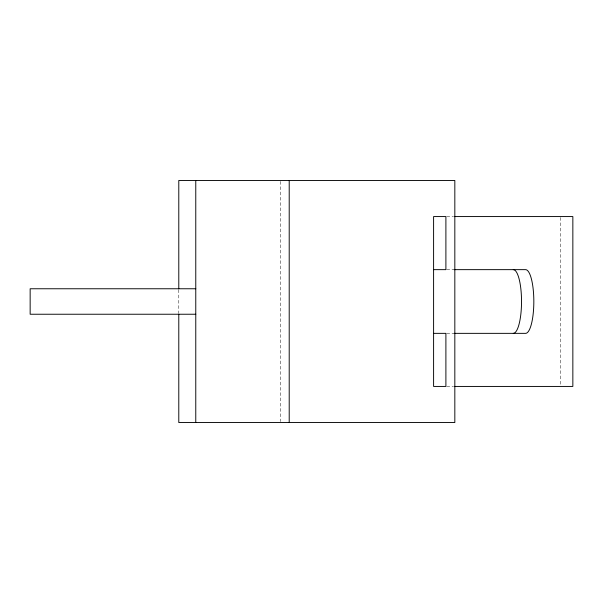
<?xml version="1.0" encoding="UTF-8"?>
<svg xmlns="http://www.w3.org/2000/svg" width="603" height="603" viewBox="0 0 603 603"><rect width="100%" height="100%" fill="white"/><g stroke="black" fill="none" stroke-linecap="round" stroke-linejoin="round"><path stroke-width="0.45" stroke-dasharray="3.02 2.26" d="M446.755 216.567L453.418 216.567M446.717 269.647L454.217 269.647M446.717 333.353L454.217 333.353M446.755 386.433L453.418 386.433M560.541 217.502L560.541 385.498M280.712 181.413L280.712 421.587M178.79 289.726L178.79 313.274"/><path stroke-width="0.9" d="M454.278 216.567L572.85 216.567L572.85 386.433L454.278 386.433M433.595 269.647L445.896 269.647L445.896 216.567L433.595 216.567L433.595 386.433L445.896 386.433L445.896 333.353L433.595 333.353M454.217 269.647L525.59 269.647A31.853 8.246 90 0 1 533.828 301.5A31.853 8.246 90 0 1 525.59 333.353L454.217 333.353M195.771 288.762L30.15 288.762L30.15 314.238L195.771 314.238M289.206 180.47L289.206 422.53M195.771 180.47L195.771 422.53M178.79 288.784L178.79 180.47L454.828 180.47L454.828 422.53L178.79 422.53L178.79 314.216M513.281 269.647A31.853 8.246 90 0 1 521.527 301.5A31.853 8.246 90 0 1 513.281 333.353"/></g></svg>
